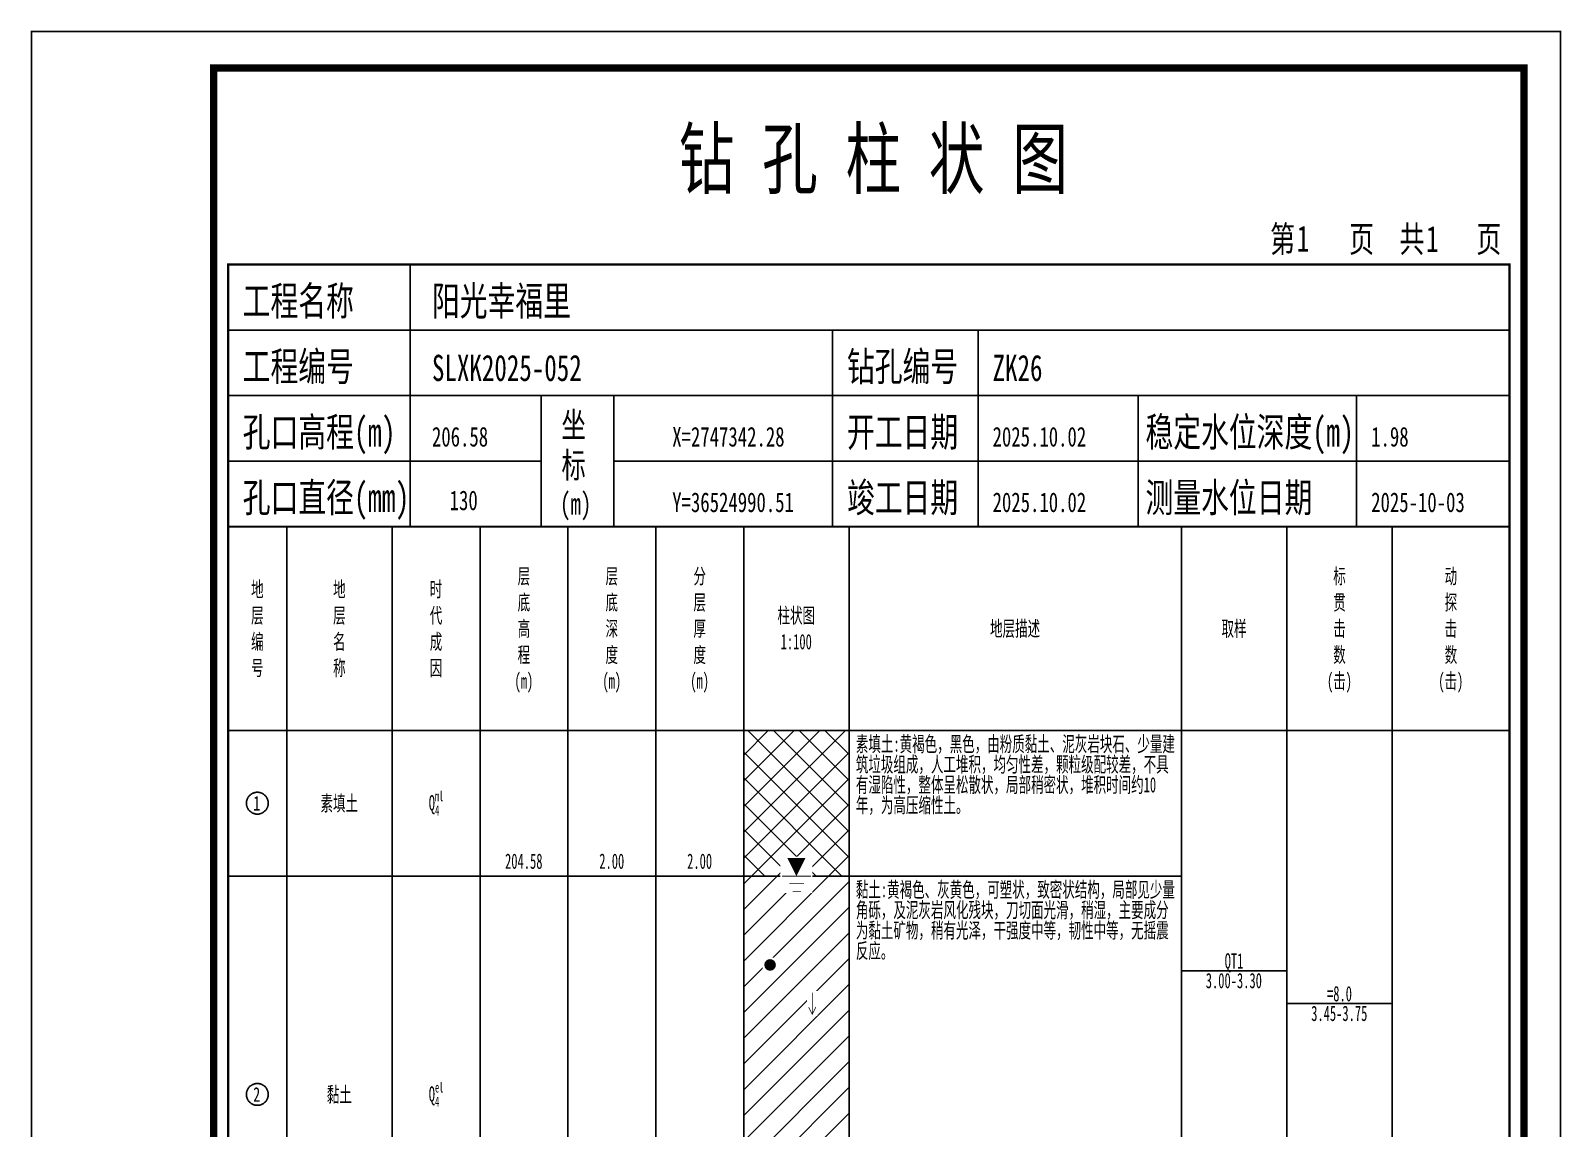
# Model space of a CAD drawing. Header units: millimetres. Extents: x 1264 to 9491, y 619 to 916.
# Drawn here: x 6831.5 to 7041.8, y 765.2 to 916 of the extents above; entities that cross this region are included whole.
import ezdxf
from ezdxf.enums import TextEntityAlignment as Align

# ---------------------------------------------------------------- set-up
doc = ezdxf.new("R2010")
doc.units = ezdxf.units.MM
doc.layers.add('GICAD_POU_TEXTS', color=7, linetype='Continuous')
doc.layers.add('GICAD_QUYANG', color=7, linetype='Continuous')
doc.styles.add('LZ_FONT', font='simfang_0.ttf', dxfattribs={"width": 0.7, "height": 8})
doc.styles.add('成果图图块', font='simfang_0.ttf', dxfattribs={"height": 2.5})
doc.styles.add('成果图表体', font='simfang_0.ttf', dxfattribs={"width": 0.6, "height": 2.1})

# ---------------------------------------------------------------- blocks, each defined once
blk = doc.blocks.new('ZZT_DCBH_Z.dwg44', base_point=(-0.02, 0))
at = {"color": 7}
blk.add_polyline3d([(-1.52, 0.02, 0), (-1.52, -0.06, 0), (-1.52, -0.13, 0), (-1.51, -0.2, 0), (-1.5, -0.28, 0), (-1.48, -0.35, 0), (-1.46, -0.42, 0), (-1.44, -0.49, 0), (-1.41, -0.56, 0), (-1.38, -0.63, 0), (-1.35, -0.69, 0), (-1.31, -0.76, 0), (-1.27, -0.82, 0), (-1.23, -0.88, 0), (-1.18, -0.94, 0), (-1.14, -0.99, 0), (-1.09, -1.04, 0), (-1.03, -1.1, 0), (-0.98, -1.14, 0), (-0.92, -1.19, 0), (-0.86, -1.23, 0), (-0.8, -1.27, 0), (-0.73, -1.31, 0), (-0.67, -1.34, 0), (-0.6, -1.37, 0), (-0.53, -1.4, 0), (-0.46, -1.42, 0), (-0.39, -1.44, 0), (-0.32, -1.46, 0), (-0.25, -1.47, 0), (-0.17, -1.48, 0), (-0.1, -1.48, 0), (-0.02, -1.48, 0), (0.05, -1.48, 0), (0.12, -1.48, 0), (0.2, -1.47, 0), (0.27, -1.46, 0), (0.34, -1.44, 0), (0.41, -1.42, 0), (0.48, -1.4, 0), (0.55, -1.37, 0), (0.62, -1.34, 0), (0.68, -1.31, 0), (0.75, -1.27, 0), (0.81, -1.23, 0), (0.87, -1.19, 0), (0.93, -1.14, 0), (0.98, -1.1, 0), (1.04, -1.04, 0), (1.09, -0.99, 0), (1.13, -0.94, 0), (1.18, -0.88, 0), (1.22, -0.82, 0), (1.26, -0.76, 0), (1.3, -0.69, 0), (1.33, -0.63, 0), (1.36, -0.56, 0), (1.39, -0.49, 0), (1.41, -0.42, 0), (1.43, -0.35, 0), (1.45, -0.28, 0), (1.46, -0.2, 0), (1.47, -0.13, 0), (1.47, -0.06, 0), (1.48, 0.02, 0), (1.47, 0.09, 0), (1.47, 0.16, 0), (1.46, 0.24, 0), (1.45, 0.31, 0), (1.43, 0.38, 0), (1.41, 0.45, 0), (1.39, 0.52, 0), (1.36, 0.59, 0), (1.33, 0.66, 0), (1.3, 0.72, 0), (1.26, 0.79, 0), (1.22, 0.85, 0), (1.18, 0.91, 0), (1.13, 0.97, 0), (1.09, 1.02, 0), (1.04, 1.08, 0), (0.98, 1.13, 0), (0.93, 1.18, 0), (0.87, 1.22, 0), (0.81, 1.26, 0), (0.75, 1.3, 0), (0.68, 1.34, 0), (0.62, 1.37, 0), (0.55, 1.4, 0), (0.48, 1.43, 0), (0.41, 1.45, 0), (0.34, 1.47, 0), (0.27, 1.49, 0), (0.2, 1.5, 0), (0.12, 1.51, 0), (0.05, 1.51, 0), (-0.02, 1.52, 0), (-0.1, 1.51, 0), (-0.17, 1.51, 0), (-0.25, 1.5, 0), (-0.32, 1.49, 0), (-0.39, 1.47, 0), (-0.46, 1.45, 0), (-0.53, 1.43, 0), (-0.6, 1.4, 0), (-0.67, 1.37, 0), (-0.73, 1.34, 0), (-0.8, 1.3, 0), (-0.86, 1.26, 0), (-0.92, 1.22, 0), (-0.98, 1.18, 0), (-1.03, 1.13, 0), (-1.09, 1.08, 0), (-1.14, 1.02, 0), (-1.18, 0.97, 0), (-1.23, 0.91, 0), (-1.27, 0.85, 0), (-1.31, 0.79, 0), (-1.35, 0.72, 0), (-1.38, 0.66, 0), (-1.41, 0.59, 0), (-1.44, 0.52, 0), (-1.46, 0.45, 0), (-1.48, 0.38, 0), (-1.5, 0.31, 0), (-1.51, 0.24, 0), (-1.52, 0.16, 0), (-1.52, 0.09, 0), (-1.52, 0.02, 0)], dxfattribs=at)
at = {"layer": 'GICAD_POU_TEXTS', "color": 7, "style": '成果图图块', "width": 0.7}
blk.add_text('1', height=2, dxfattribs=at).set_placement((-0.11, -0.99), align=Align.CENTER)
blk = doc.blocks.new('ZZT_DCBH_Z.dwg45', base_point=(-0.02, 0))
at = {"color": 7}
blk.add_polyline3d([(-1.52, 0.02, 0), (-1.52, -0.06, 0), (-1.52, -0.13, 0), (-1.51, -0.2, 0), (-1.5, -0.28, 0), (-1.48, -0.35, 0), (-1.46, -0.42, 0), (-1.44, -0.49, 0), (-1.41, -0.56, 0), (-1.38, -0.63, 0), (-1.35, -0.69, 0), (-1.31, -0.76, 0), (-1.27, -0.82, 0), (-1.23, -0.88, 0), (-1.18, -0.94, 0), (-1.14, -0.99, 0), (-1.09, -1.04, 0), (-1.03, -1.1, 0), (-0.98, -1.14, 0), (-0.92, -1.19, 0), (-0.86, -1.23, 0), (-0.8, -1.27, 0), (-0.73, -1.31, 0), (-0.67, -1.34, 0), (-0.6, -1.37, 0), (-0.53, -1.4, 0), (-0.46, -1.42, 0), (-0.39, -1.44, 0), (-0.32, -1.46, 0), (-0.25, -1.47, 0), (-0.17, -1.48, 0), (-0.1, -1.48, 0), (-0.02, -1.48, 0), (0.05, -1.48, 0), (0.12, -1.48, 0), (0.2, -1.47, 0), (0.27, -1.46, 0), (0.34, -1.44, 0), (0.41, -1.42, 0), (0.48, -1.4, 0), (0.55, -1.37, 0), (0.62, -1.34, 0), (0.68, -1.31, 0), (0.75, -1.27, 0), (0.81, -1.23, 0), (0.87, -1.19, 0), (0.93, -1.14, 0), (0.98, -1.1, 0), (1.04, -1.04, 0), (1.09, -0.99, 0), (1.13, -0.94, 0), (1.18, -0.88, 0), (1.22, -0.82, 0), (1.26, -0.76, 0), (1.3, -0.69, 0), (1.33, -0.63, 0), (1.36, -0.56, 0), (1.39, -0.49, 0), (1.41, -0.42, 0), (1.43, -0.35, 0), (1.45, -0.28, 0), (1.46, -0.2, 0), (1.47, -0.13, 0), (1.47, -0.06, 0), (1.48, 0.02, 0), (1.47, 0.09, 0), (1.47, 0.16, 0), (1.46, 0.24, 0), (1.45, 0.31, 0), (1.43, 0.38, 0), (1.41, 0.45, 0), (1.39, 0.52, 0), (1.36, 0.59, 0), (1.33, 0.66, 0), (1.3, 0.72, 0), (1.26, 0.79, 0), (1.22, 0.85, 0), (1.18, 0.91, 0), (1.13, 0.97, 0), (1.09, 1.02, 0), (1.04, 1.08, 0), (0.98, 1.13, 0), (0.93, 1.18, 0), (0.87, 1.22, 0), (0.81, 1.26, 0), (0.75, 1.3, 0), (0.68, 1.34, 0), (0.62, 1.37, 0), (0.55, 1.4, 0), (0.48, 1.43, 0), (0.41, 1.45, 0), (0.34, 1.47, 0), (0.27, 1.49, 0), (0.2, 1.5, 0), (0.12, 1.51, 0), (0.05, 1.51, 0), (-0.02, 1.52, 0), (-0.1, 1.51, 0), (-0.17, 1.51, 0), (-0.25, 1.5, 0), (-0.32, 1.49, 0), (-0.39, 1.47, 0), (-0.46, 1.45, 0), (-0.53, 1.43, 0), (-0.6, 1.4, 0), (-0.67, 1.37, 0), (-0.73, 1.34, 0), (-0.8, 1.3, 0), (-0.86, 1.26, 0), (-0.92, 1.22, 0), (-0.98, 1.18, 0), (-1.03, 1.13, 0), (-1.09, 1.08, 0), (-1.14, 1.02, 0), (-1.18, 0.97, 0), (-1.23, 0.91, 0), (-1.27, 0.85, 0), (-1.31, 0.79, 0), (-1.35, 0.72, 0), (-1.38, 0.66, 0), (-1.41, 0.59, 0), (-1.44, 0.52, 0), (-1.46, 0.45, 0), (-1.48, 0.38, 0), (-1.5, 0.31, 0), (-1.51, 0.24, 0), (-1.52, 0.16, 0), (-1.52, 0.09, 0), (-1.52, 0.02, 0)], dxfattribs=at)
at = {"layer": 'GICAD_POU_TEXTS', "color": 7, "style": '成果图图块', "width": 0.7}
blk.add_text('2', height=2, dxfattribs=at).set_placement((-0.11, -0.99), align=Align.CENTER)
blk = doc.blocks.new('gkqy1.dwg', base_point=(0.8, 0))
blk.add_wipeout([(-0.2, -0.2), (1.8, -0.2), (1.8, 1.8), (-0.2, 1.8)])
at = {"layer": 'GICAD_QUYANG'}
h = blk.add_hatch(color=7, dxfattribs=at)
edge = h.paths.add_edge_path()
edge.add_arc((0.8, 0.8), 0.8, 0, 360)
blk = doc.blocks.new('gkwdsw.dwg', base_point=(0, 0.21))
blk.add_wipeout([(-2.2, -2.29), (2.2, -2.29), (2.2, 2.7), (-2.2, 2.7)])
at = {"color": 7}
blk.add_lwpolyline([(0, 0, 0, 2.5, 0), (0, 2.5, 0, 0, 0)], format="xyseb", dxfattribs=at)
at = {"color": 7, "const_width": 0.1}
for points in [[(-2, 0), (2, 0)], [(-0.96, -1.04), (1.04, -1.04)], [(-0.53, -2.09), (0.63, -2.09)]]:
    blk.add_lwpolyline(points, dxfattribs=at)
blk = doc.blocks.new('zztSLbg.dwg', base_point=(0.5, 1.5))
blk.add_wipeout([(-0.2, -0.2), (1.2, -0.2), (1.2, 3.2), (-0.2, 3.2)])
at = {"color": 7, "const_width": 0.1}
for points in [[(0.5, 3), (0.5, 0)], [(0, 1), (0.5, 0), (1, 1)]]:
    blk.add_lwpolyline(points, dxfattribs=at)
blk = doc.blocks.new('柱状图图框模板-(昇龙标准).dwg25', base_point=(27, 229))
for p, q in [((52, 229), (52, 265)), ((27, 256), (203, 256)), ((110, 229), (110, 256)), ((130, 229), (130, 256)), ((27, 247), (203, 247)), ((70, 229), (70, 247)), ((80, 229), (80, 247)), ((152, 229), (152, 247)), ((182, 229), (182, 247)), ((27, 238), (70, 238)), ((80, 238), (203, 238))]:
    blk.add_line(p, q)
for points, const_width in [([(0, 0), (210, 0), (210, 297), (0, 297)], 0.25), ([(25, 5), (205, 5), (205, 292), (25, 292)], 1), ([(27, 265), (203, 265), (203, 17), (27, 17)], 0.3)]:
    blk.add_lwpolyline(points, close=True, dxfattribs=dict(const_width=const_width))
at = {"const_width": 0.3}
blk.add_lwpolyline([(27, 229), (203, 229)], dxfattribs=at)
at = {"style": 'LZ_FONT', "width": 0.7}
for s, height, p in [('钻 孔 柱 状 图', 8, (88.9, 275.54)), ('第', 3.6, (170.12, 266.7)), ('1', 3.6, (173.78, 266.75)), ('页', 3.6, (180.96, 266.7)), ('共', 3.6, (187.88, 266.7)), ('1', 3.6, (191.54, 266.7)), ('页', 3.6, (198.44, 266.7)), ('工程名称', 4, (29, 258)), ('阳光幸福里', 4, (55, 258)), ('工程编号', 4, (29, 249)), ('SLXK2025-052', 3.6, (55, 249)), ('钻孔编号', 4, (112, 249)), ('ZK26', 3.6, (132, 249)), ('孔口高程(m)', 4, (29, 240)), ('坐', 3.5, (72.79, 241.24)), ('开工日期', 4, (112, 240)), ('稳定水位深度(m)', 4, (153, 240)), ('206.58', 2.7, (55, 240)), ('X=2747342.28', 2.7, (88, 240)), ('2025.10.02', 2.7, (132, 240)), ('1.98', 2.7, (184, 240)), ('标', 3.5, (72.79, 235.7)), ('孔口直径(mm)', 4, (29, 231)), ('竣工日期', 4, (112, 231)), ('测量水位日期', 4, (153, 231)), ('130', 2.7, (57.43, 231.26)), ('(m) ', 3, (72.59, 230.65)), ('Y=36524990.51', 2.7, (88, 231)), ('2025.10.02', 2.7, (132, 231)), ('2025-10-03', 2.7, (184, 231))]:
    blk.add_text(s, height=height, dxfattribs=at).set_placement(p)

msp = doc.modelspace()

# ---------------------------------------------------------------- hatches: boundary and pattern name
at = {"linetype": 'Continuous'}
h = msp.add_hatch(dxfattribs=at)
h.set_pattern_fill('GKSTT', scale=0.5, style=0, pattern_type=2)
h.set_pattern_definition([(45, (0, 0), (-1.76776695, 1.76776695), []), (135, (0, 0), (-1.76776695, -1.76776695), [])])
h.paths.add_polyline_path([(6929.45, 799.89), (6943.93, 799.89), (6943.93, 819.89), (6929.45, 819.89)])
h = msp.add_hatch(dxfattribs=at)
h.set_pattern_fill('GKNXT', scale=0.5, style=0, pattern_type=2)
h.set_pattern_definition([(45, (0, 0), (-1.76776695, 1.76776695), [])])
h.paths.add_polyline_path([(6929.45, 739.89), (6943.93, 739.89), (6943.93, 799.89), (6929.45, 799.89)])

# ---------------------------------------------------------------- linework, layer by layer
at = {"color": 0}
for p, q in [((6858.63, 819.89), (6866.68, 819.89)), ((6858.63, 799.89), (6858.63, 819.89)), ((6866.68, 799.89), (6866.68, 819.89)), ((6858.63, 799.89), (6866.68, 799.89)), ((6858.63, 799.89), (6866.68, 799.89)), ((6858.63, 739.89), (6858.63, 799.89)), ((6866.68, 739.89), (6866.68, 799.89))]:
    msp.add_line(p, q, dxfattribs=at)
for points in [[(6858.63, 847.89), (6866.68, 847.89)], [(6858.63, 819.89), (6858.63, 847.89)], [(6866.68, 819.89), (6866.68, 847.89)], [(6866.68, 847.89), (6881.16, 847.89)], [(6866.68, 819.89), (6866.68, 847.89)], [(6881.16, 819.89), (6881.16, 847.89)], [(6881.16, 847.89), (6893.23, 847.89)], [(6881.16, 819.89), (6881.16, 847.89)], [(6893.23, 819.89), (6893.23, 847.89)], [(6893.23, 847.89), (6905.3, 847.89)], [(6893.23, 819.89), (6893.23, 847.89)], [(6905.3, 819.89), (6905.3, 847.89)], [(6905.3, 847.89), (6917.38, 847.89)], [(6905.3, 819.89), (6905.3, 847.89)], [(6917.38, 819.89), (6917.38, 847.89)], [(6917.38, 847.89), (6929.45, 847.89)], [(6917.38, 819.89), (6917.38, 847.89)], [(6929.45, 819.89), (6929.45, 847.89)], [(6929.45, 847.89), (6943.93, 847.89)], [(6929.45, 819.89), (6929.45, 847.89)], [(6943.93, 819.89), (6943.93, 847.89)], [(6943.93, 847.89), (6989.56, 847.89)], [(6943.93, 819.89), (6943.93, 847.89)], [(6989.56, 819.89), (6989.56, 847.89)], [(6989.56, 847.89), (7004.05, 847.89)], [(6989.56, 819.89), (6989.56, 847.89)], [(7004.05, 819.89), (7004.05, 847.89)], [(7004.05, 847.89), (7018.53, 847.89)], [(7004.05, 819.89), (7004.05, 847.89)], [(7018.53, 819.89), (7018.53, 847.89)], [(7018.53, 847.89), (7034.63, 847.89)], [(7018.53, 819.89), (7018.53, 847.89)], [(7034.63, 819.89), (7034.63, 847.89)], [(6858.63, 819.89), (6866.68, 819.89)], [(6858.63, 635.89), (6858.63, 819.89)], [(6858.63, 819.89), (6866.68, 819.89)], [(6866.68, 635.89), (6866.68, 819.89)], [(6866.68, 819.89), (6881.16, 819.89)], [(6866.68, 635.89), (6866.68, 819.89)], [(6866.68, 819.89), (6881.16, 819.89)], [(6866.68, 819.89), (6881.16, 819.89)], [(6866.68, 799.89), (6866.68, 819.89)], [(6881.16, 635.89), (6881.16, 819.89)], [(6881.16, 799.89), (6881.16, 819.89)], [(6881.16, 819.89), (6893.23, 819.89)], [(6881.16, 635.89), (6881.16, 819.89)], [(6881.16, 819.89), (6893.23, 819.89)], [(6881.16, 819.89), (6893.23, 819.89)], [(6881.16, 799.89), (6881.16, 819.89)], [(6893.23, 635.89), (6893.23, 819.89)], [(6893.23, 799.89), (6893.23, 819.89)], [(6893.23, 819.89), (6905.3, 819.89)], [(6893.23, 635.89), (6893.23, 819.89)], [(6893.23, 819.89), (6905.3, 819.89)], [(6893.23, 819.89), (6905.3, 819.89)], [(6893.23, 799.89), (6893.23, 819.89)], [(6905.3, 635.89), (6905.3, 819.89)], [(6905.3, 799.89), (6905.3, 819.89)], [(6905.3, 819.89), (6917.38, 819.89)], [(6905.3, 635.89), (6905.3, 819.89)], [(6905.3, 819.89), (6917.38, 819.89)], [(6905.3, 819.89), (6917.38, 819.89)], [(6905.3, 799.89), (6905.3, 819.89)], [(6917.38, 635.89), (6917.38, 819.89)], [(6917.38, 799.89), (6917.38, 819.89)], [(6917.38, 819.89), (6929.45, 819.89)], [(6917.38, 635.89), (6917.38, 819.89)], [(6917.38, 819.89), (6929.45, 819.89)], [(6917.38, 819.89), (6929.45, 819.89)], [(6917.38, 799.89), (6917.38, 819.89)], [(6929.45, 635.89), (6929.45, 819.89)], [(6929.45, 799.89), (6929.45, 819.89)], [(6929.45, 819.89), (6943.93, 819.89)], [(6929.45, 635.89), (6929.45, 819.89)], [(6929.45, 819.89), (6943.93, 819.89)], [(6943.93, 635.89), (6943.93, 819.89)], [(6943.93, 819.89), (6989.56, 819.89)], [(6943.93, 635.89), (6943.93, 819.89)], [(6943.93, 819.89), (6989.56, 819.89)], [(6943.93, 819.89), (6989.56, 819.89)], [(6943.93, 799.89), (6943.93, 819.89)], [(6989.56, 635.89), (6989.56, 819.89)], [(6989.56, 799.89), (6989.56, 819.89)], [(6989.56, 819.89), (7004.05, 819.89)], [(6989.56, 635.89), (6989.56, 819.89)], [(6989.56, 819.89), (7004.05, 819.89)], [(7004.05, 635.89), (7004.05, 819.89)], [(7004.05, 819.89), (7018.53, 819.89)], [(7004.05, 635.89), (7004.05, 819.89)], [(7004.05, 819.89), (7018.53, 819.89)], [(7018.53, 635.89), (7018.53, 819.89)], [(7018.53, 819.89), (7034.63, 819.89)], [(7018.53, 635.89), (7018.53, 819.89)], [(7018.53, 819.89), (7034.63, 819.89)], [(7034.63, 635.89), (7034.63, 819.89)], [(6866.68, 799.89), (6881.16, 799.89)], [(6866.68, 799.89), (6881.16, 799.89)], [(6866.68, 739.89), (6866.68, 799.89)], [(6881.16, 739.89), (6881.16, 799.89)], [(6881.16, 799.89), (6893.23, 799.89)], [(6881.16, 799.89), (6893.23, 799.89)], [(6881.16, 739.89), (6881.16, 799.89)], [(6893.23, 739.89), (6893.23, 799.89)], [(6893.23, 799.89), (6905.3, 799.89)], [(6893.23, 799.89), (6905.3, 799.89)], [(6893.23, 739.89), (6893.23, 799.89)], [(6905.3, 739.89), (6905.3, 799.89)], [(6905.3, 799.89), (6917.38, 799.89)], [(6905.3, 799.89), (6917.38, 799.89)], [(6905.3, 739.89), (6905.3, 799.89)], [(6917.38, 739.89), (6917.38, 799.89)], [(6917.38, 799.89), (6929.45, 799.89)], [(6917.38, 799.89), (6929.45, 799.89)], [(6917.38, 739.89), (6917.38, 799.89)], [(6929.45, 739.89), (6929.45, 799.89)], [(6943.93, 799.89), (6989.56, 799.89)], [(6943.93, 799.89), (6989.56, 799.89)], [(6943.93, 739.89), (6943.93, 799.89)], [(6989.56, 739.89), (6989.56, 799.89)], [(6989.56, 786.89), (7004.05, 786.89)], [(7004.05, 782.39), (7018.53, 782.39)]]:
    msp.add_lwpolyline(points, dxfattribs=at)
at = {"color": 7, "flags": 128}
msp.add_lwpolyline([(6929.45, 799.89), (6943.93, 799.89)], dxfattribs=at)

# ---------------------------------------------------------------- block references
for name, p in [('ZZT_DCBH_Z.dwg44', (6862.65, 809.89)), ('ZZT_DCBH_Z.dwg45', (6862.65, 769.89))]:
    msp.add_blockref(name, p)

# ---------------------------------------------------------------- texts
at = {"color": 0, "style": '成果图表体', "width": 0.6}
for s, height, p in [('层', 2.1, (6898.4, 840.04)), ('层', 2.1, (6910.47, 840.04)), ('分', 2.1, (6922.55, 840.04)), ('标', 2.1, (7010.42, 840.04)), ('动', 2.1, (7025.72, 840.04)), ('地', 2.1, (6861.79, 838.24)), ('地', 2.1, (6873.05, 838.24)), ('时', 2.1, (6886.33, 838.24)), ('层', 2.1, (6861.79, 834.64)), ('层', 2.1, (6873.05, 834.64)), ('代', 2.1, (6886.33, 834.64)), ('底', 2.1, (6898.4, 836.44)), ('底', 2.1, (6910.47, 836.44)), ('层', 2.1, (6922.55, 836.44)), ('柱状图', 2.1, (6934.09, 834.64)), ('贯', 2.1, (7010.42, 836.44)), ('探', 2.1, (7025.72, 836.44)), ('高', 2.1, (6898.4, 832.84)), ('深', 2.1, (6910.47, 832.84)), ('厚', 2.1, (6922.55, 832.84)), ('地层描述', 2.1, (6963.28, 832.84)), ('取样', 2.1, (6995.07, 832.84)), ('击', 2.1, (7010.42, 832.84)), ('击', 2.1, (7025.72, 832.84)), ('编', 2.1, (6861.79, 831.04)), ('名', 2.1, (6873.05, 831.04)), ('成', 2.1, (6886.33, 831.04)), ('1:100', 2.1, (6934.52, 831.04)), ('程', 2.1, (6898.4, 829.24)), ('度', 2.1, (6910.47, 829.24)), ('度', 2.1, (6922.55, 829.24)), ('数', 2.1, (7010.42, 829.24)), ('数', 2.1, (7025.72, 829.24)), ('号', 2.1, (6861.79, 827.44)), ('称', 2.1, (6873.05, 827.44)), ('因', 2.1, (6886.33, 827.44)), ('(m)', 2.1, (6897.97, 825.64)), ('(m)', 2.1, (6910.04, 825.64)), ('(m)', 2.1, (6922.11, 825.64)), ('(击)', 2.1, (7009.56, 825.64)), ('(击)', 2.1, (7024.85, 825.64)), ('ml', 1.4, (6887.05, 810.17)), ('素填土', 2.1, (6871.32, 808.84)), ('Q', 2.1, (6886.19, 808.91)), ('4', 1.4, (6887.05, 808.21)), ('204.58', 2.1, (6896.67, 800.89)), ('2.00', 2.1, (6909.61, 800.89)), ('2.00', 2.1, (6921.68, 800.89)), ('QT1', 2.1, (6995.51, 787.19)), ('3.00-3.30', 2.1, (6992.91, 784.49)), ('=8.0', 2.1, (7009.56, 782.69)), ('3.45-3.75', 2.1, (7007.39, 779.99)), ('el', 1.4, (6887.05, 770.17)), ('黏土', 2.1, (6872.19, 768.84)), ('Q', 2.1, (6886.19, 768.91)), ('4', 1.4, (6887.05, 768.21))]:
    msp.add_text(s, height=height, dxfattribs=at).set_placement(p)
at = {"color": 0, "char_height": 2.1, "width": 43.8045, "attachment_point": 1, "line_spacing_factor": 0.8, "style": '成果图表体'}
for s, insert in [('\\A1;素填土:黄褐色，黑色，由粉质黏土、泥灰岩块石、少量建筑垃圾组成，人工堆积，均匀性差，颗粒级配较差，不具有湿陷性，整体呈松散状，局部稍密状，堆积时间约10年，为高压缩性土。', (6944.85, 819.09)), ('\\A1;黏土:黄褐色、灰黄色，可塑状，致密状结构，局部见少量角砾，及泥灰岩风化残块，刀切面光滑，稍湿，主要成分为黏土矿物，稍有光泽，干强度中等，韧性中等，无摇震反应。', (6944.85, 799.09))]:
    msp.add_mtext(s, dxfattribs=dict(at, insert=insert))

# ---------------------------------------------------------------- next in the draw order: block references
for name, p in [('gkwdsw.dwg', (6936.69, 800.09)), ('gkqy1.dwg', (6933.07, 786.89)), ('zztSLbg.dwg', (6938.86, 782.39))]:
    msp.add_blockref(name, p)

# ---------------------------------------------------------------- next in the draw order: block references
msp.add_blockref('柱状图图框模板-(昇龙标准).dwg25', (6858.63, 847.89))

doc.saveas('drawing.dxf')
